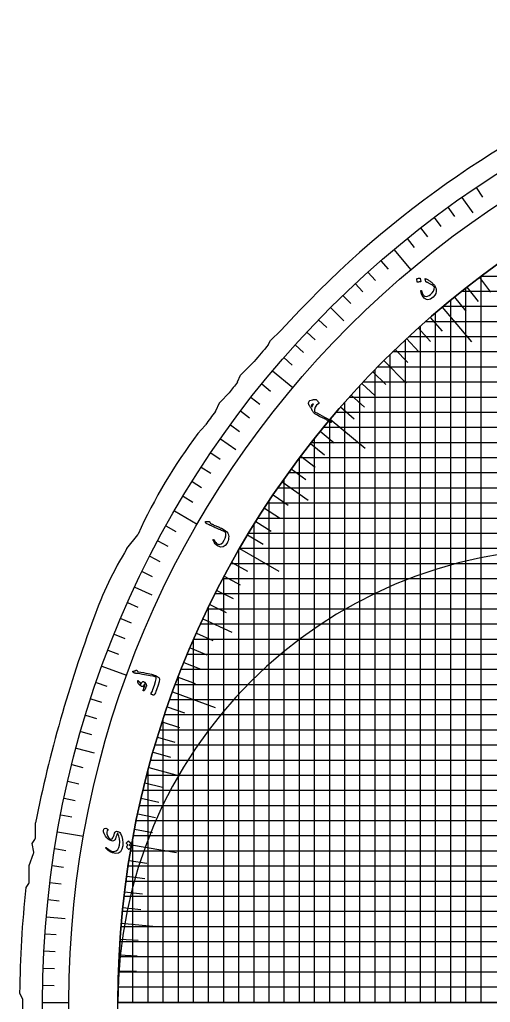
# Model space of a CAD drawing. Header units: millimetres. Extents: x -56 to 56, y -56 to 69.
# Drawn here: x -55.7 to -29.6, y 0 to 54.4 of the extents above; entities that cross this region are included whole.
import ezdxf

# ---------------------------------------------------------------- set-up
doc = ezdxf.new("R2010")
doc.units = ezdxf.units.MM
for name, color, linetype in [('CUT_OUTER', 1, 'Continuous'), ('ENGRAVE', 7, 'Continuous'), ('ENGRAVE_FINE', 8, 'Continuous'), ('TEXT', 5, 'Continuous')]:
    doc.layers.add(name, color=color, linetype=linetype)

msp = doc.modelspace()

# ---------------------------------------------------------------- linework, layer by layer
at = {"layer": 'CUT_OUTER'}
for points in [[(-41.9069, 36.3872), (-41.7885, 36.6243), (-41.7869, 36.6271), (-41.7847, 36.6295), (-41.2086, 37.1762)], [(-43.6044, 34.3349), (-43.4463, 34.7042), (-43.4447, 34.7074), (-43.4423, 34.71), (-42.7057, 35.4466), (-42.6852, 35.4714)], [(-44.8355, 32.7109), (-44.5805, 33.2209), (-44.5785, 33.2244), (-44.5759, 33.2274), (-44.0761, 33.7272)], [(-45.7968, 31.4834), (-45.396, 31.9288), (-45.376, 31.9574)], [(-49.7239, 25.1131), (-49.1239, 25.8848), (-49.1163, 25.8955), (-49.1097, 25.9068)], [(-54.7874, 9.1014), (-54.7874, 9.924), (-54.7871, 9.9284)], [(-54.8811, 8.3102), (-54.9611, 8.791), (-54.9615, 8.7945), (-54.9597, 8.7975), (-54.8126, 9.0181)], [(-55.1359, 6.6584), (-55.1359, 7.5696), (-55.1358, 7.5729), (-55.1347, 7.5761), (-54.8886, 8.233)], [(-55.3105, 6.3514), (-55.3085, 6.3547), (-55.1612, 6.575)], [(-55.4994, 0.1853), (-55.6581, 0.5021), (-55.6596, 0.5056)]]:
    msp.add_lwpolyline(points, dxfattribs=at)
for centre, radius, start, end in [((-0.006, 0.0084), 55.4896, 112.65129, 137.94724), ((-1.8738, 1.5766), 53.0512, 138.99162, 140.28967), ((-8.829, 6.8566), 44.3213, 141.68547, 142.67997), ((-1.8533, 1.3138), 53.2283, 143.85307, 144.85125), ((-22.3694, 13.7936), 29.356, 142.94401, 155.62976), ((-32.8941, 14.7182), 19.7812, 148.29857, 160.64091), ((17.1945, -4.4303), 73.3998, 159.499528, 168.718891), ((-54.9374, 9.1014), 0.15, 326.30993, 360), ((-55.0353, 8.2862), 0.1561, 340.05502, 8.84656), ((-55.2859, 6.6584), 0.15, 326.2258, 0), ((0.2132, 0.1023), 55.8742, 173.57855, 179.58641), ((0.0001, -0.0002), 55.4998, 179.8085, 0.29907)]:
    msp.add_arc(centre, radius, start, end, dxfattribs=at)
at = {"layer": 'ENGRAVE'}
for points in [[(-31.1968, 44.5537), (-30.5999, 43.7012)], [(-34.9612, 41.6652), (-34.0248, 40.5491)], [(-38.4595, 38.4595), (-37.7237, 37.7237)], [(-32.2856, 38.4765), (-30.6713, 36.5527)], [(0, 37.6706), (-33.2224, 37.6706)], [(-33.485, 0), (-33.485, 37.4374)], [(-35.5162, 35.5162), (-34.2731, 34.2731)], [(-41.6652, 34.9612), (-40.5491, 34.0248)], [(-37.6706, 0), (-37.6706, 33.2224)], [(0, 33.485), (-37.4374, 33.485)], [(-38.4765, 32.2856), (-36.5527, 30.6713)], [(-44.5537, 31.1968), (-43.7012, 30.5999)], [(0, 29.2994), (-40.7964, 29.2994)], [(-41.144, 28.8093), (-39.7039, 27.801)], [(-41.8563, 0), (-41.8563, 27.7643)], [(-47.1031, 27.195), (-45.8414, 26.4666)], [(0, 25.1137), (-43.4983, 25.1137)], [(-43.4983, 25.1137), (-41.3234, 23.8581)], [(-49.2941, 22.9862), (-48.351, 22.5464)], [(-45.5216, 21.2271), (-43.9283, 20.4841)], [(0, 20.9281), (-45.6598, 20.9281)], [(-46.0419, 0), (-46.0419, 20.0736)], [(-51.1099, 18.6025), (-49.7409, 18.1042)], [(-47.1984, 17.1788), (-44.8385, 16.3199)], [(0, 16.7425), (-47.3549, 16.7425)], [(-52.5367, 14.0772), (-51.5315, 13.8078)], [(0, 12.5569), (-48.6326, 12.5569)], [(-48.516, 12.9998), (-46.818, 12.5448)], [(-53.5637, 9.4447), (-52.129, 9.1917)], [(-49.4644, 8.7219), (-46.9912, 8.2858)], [(0, 8.3712), (-49.525, 8.3712)], [(-54.183, 4.7404), (-53.1464, 4.6497)], [(-50.0364, 4.3776), (-48.2851, 4.2244)], [(0, 4.1856), (-50.0528, 4.1856)], [(-54.39, 0), (-52.9331, 0)], [(-50.2275, 0), (50.2275, 0)], [(0, 0), (-50.2275, 0)], [(0, 0), (-50.2275, 0)], [(-50.2275, 0), (-47.7161, 0)]]:
    msp.add_lwpolyline(points, dxfattribs=at)
for radius in [54.39, 54.39, 52.9331, 50.2275, 50.2275]:
    msp.add_circle((0, 0), radius, dxfattribs=at)
for centre, radius, start in [((0, 0), 50.2275, 90), ((-25.1137, 0), 25.1137, 0)]:
    msp.add_arc(centre, radius, start, 180, dxfattribs=at)
at = {"layer": 'ENGRAVE_FINE'}
for points in [[(-30.4145, 45.0914), (-30.0654, 44.5737)], [(-31.9696, 44.0024), (-31.6026, 43.4973)], [(-32.7327, 43.4378), (-32.357, 42.9391)], [(-33.4858, 42.8599), (-33.1014, 42.3679)], [(-34.2287, 42.269), (-33.8358, 41.7837)], [(-35.6831, 41.0487), (-35.2734, 40.5774)], [(-36.394, 40.4196), (-35.9762, 39.9556)], [(-37.0939, 39.7783), (-36.6681, 39.3217)], [(-30.2277, 40.1135), (-29.6231, 39.3112)], [(-30.1365, 0), (-30.1365, 40.182)], [(0, 40.182), (-30.1365, 40.182)], [(0, 39.3449), (-31.2215, 39.3449)], [(-30.9736, 0), (-30.9736, 39.5403)], [(-30.9231, 39.5798), (-30.3047, 38.7882)], [(-37.7825, 39.1249), (-37.3487, 38.6758)], [(-31.8107, 0), (-31.8107, 38.87)], [(-31.6092, 39.0341), (-30.977, 38.2534)], [(-32.6479, 0), (-32.6479, 38.1696)], [(0, 38.5078), (-32.2483, 38.5078)], [(-39.1249, 37.7825), (-38.6758, 37.3487)], [(-32.9522, 37.9072), (-32.2932, 37.149)], [(-39.7783, 37.0939), (-39.3217, 36.6681)], [(-33.6088, 37.3263), (-32.9366, 36.5798)], [(-34.3221, 0), (-34.3221, 36.6714)], [(-34.2551, 36.7341), (-33.57, 35.9994)], [(0, 36.8335), (-34.1481, 36.8335)], [(-40.4196, 36.394), (-39.9556, 35.9762)], [(0, 35.9964), (-35.0295, 35.9964)], [(-34.891, 36.1306), (-34.1931, 35.408)], [(-41.0487, 35.6831), (-40.5774, 35.2734)], [(-35.1593, 0), (-35.1593, 35.8696)], [(-36.1306, 34.891), (-35.408, 34.1931)], [(-35.9964, 0), (-35.9964, 35.0295)], [(0, 35.1593), (-35.8696, 35.1593)], [(0, 34.3221), (-36.6714, 34.3221)], [(-42.269, 34.2287), (-41.7837, 33.8358)], [(-36.8335, 0), (-36.8335, 34.1481)], [(-36.7341, 34.2551), (-35.9994, 33.57)], [(-42.8599, 33.4858), (-42.3679, 33.1014)], [(-37.3263, 33.6088), (-36.5798, 32.9366)], [(-43.4378, 32.7327), (-42.9391, 32.357)], [(0, 32.6479), (-38.1696, 32.6479)], [(-37.9072, 32.9522), (-37.149, 32.2932)], [(-38.5078, 0), (-38.5078, 32.2483)], [(-44.0024, 31.9696), (-43.4973, 31.6026)], [(-39.0341, 31.6092), (-38.2534, 30.977)], [(0, 31.8107), (-38.87, 31.8107)], [(-39.3449, 0), (-39.3449, 31.2215)], [(-39.5798, 30.9231), (-38.7882, 30.3047)], [(0, 30.9736), (-39.5403, 30.9736)], [(-45.0914, 30.4145), (-44.5737, 30.0654)], [(0, 30.1365), (-40.182, 30.1365)], [(-40.182, 0), (-40.182, 30.1365)], [(-40.1135, 30.2277), (-39.3112, 29.6231)], [(-45.6153, 29.6229), (-45.0916, 29.2829)], [(-40.6349, 29.523), (-39.8222, 28.9325)], [(-41.0191, 0), (-41.0191, 28.9868)], [(-46.1253, 28.8223), (-45.5958, 28.4914)], [(0, 28.4622), (-41.3848, 28.4622)], [(-46.6213, 28.0129), (-46.0861, 27.6913)], [(-41.6405, 28.0869), (-40.8077, 27.5251)], [(-42.1243, 27.3559), (-41.2818, 26.8087)], [(0, 27.6251), (-41.9482, 27.6251)], [(0, 26.788), (-42.4877, 26.788)], [(-47.5706, 26.3688), (-47.0245, 26.0661)], [(-42.6934, 0), (-42.6934, 26.459)], [(-42.5953, 26.6165), (-41.7434, 26.0842)], [(-43.0534, 25.8691), (-42.1923, 25.3517)], [(0, 25.9509), (-43.0041, 25.9509)], [(-48.0235, 25.5346), (-47.4722, 25.2414)], [(-43.5305, 0), (-43.5305, 25.0579)], [(-48.4618, 24.6925), (-47.9055, 24.4091)], [(0, 24.2766), (-43.971, 24.2766)], [(-43.93, 24.3508), (-43.0514, 23.8638)], [(-48.8854, 23.843), (-48.3242, 23.5693)], [(0, 23.4395), (-44.4229, 23.4395)], [(-44.3676, 0), (-44.3676, 23.5439)], [(-44.3483, 23.5804), (-43.4613, 23.1088)], [(0, 22.6024), (-44.8546, 22.6024)], [(-44.753, 22.8028), (-43.858, 22.3468)], [(-49.6877, 22.1224), (-49.1173, 21.8684)], [(0, 21.7652), (-45.2667, 21.7652)], [(-45.2047, 0), (-45.2047, 21.8937)], [(-45.1442, 22.0183), (-44.2413, 21.5779)], [(-50.0663, 21.2519), (-49.4915, 21.0079)], [(-50.4295, 20.3749), (-49.8506, 20.141)], [(-45.8851, 20.4294), (-44.9674, 20.0208)], [(-46.2347, 19.6254), (-45.31, 19.2329)], [(0, 20.091), (-46.0343, 20.091)], [(-50.7774, 19.4916), (-50.1945, 19.2679)], [(0, 19.2539), (-46.3906, 19.2539)], [(-46.5701, 18.8156), (-45.6387, 18.4392)], [(-46.8914, 17.9999), (-45.9536, 17.6399)], [(-46.879, 0), (-46.879, 18.0322)], [(0, 18.4167), (-46.7293, 18.4167)], [(-51.4268, 17.7077), (-50.8364, 17.5044)], [(0, 17.5796), (-47.0506, 17.5796)], [(-51.728, 16.8074), (-51.1341, 16.6145)], [(-47.491, 16.3525), (-46.5412, 16.0254)], [(-52.0134, 15.9021), (-51.4163, 15.7195)], [(0, 15.9054), (-47.6426, 15.9054)], [(-47.7692, 15.5212), (-46.8138, 15.2107)], [(-47.7161, 0), (-47.7161, 15.6835)], [(-52.283, 14.9919), (-51.6828, 14.8198)], [(0, 15.0683), (-47.914, 15.0683)], [(0, 14.2311), (-48.1693, 14.2311)], [(-48.0328, 14.6851), (-47.0721, 14.3914)], [(-48.2818, 13.8446), (-47.3161, 13.5677)], [(-52.7744, 13.1581), (-52.1686, 13.0071)], [(0, 13.394), (-48.4087, 13.394)], [(-48.5533, 0), (-48.5533, 12.8602)], [(-52.996, 12.2351), (-52.3876, 12.0946)], [(-48.7355, 12.1511), (-47.7608, 11.9081)], [(0, 11.7197), (-48.8411, 11.7197)], [(-53.2014, 11.3083), (-52.5907, 11.1785)], [(0, 10.8826), (-49.0344, 10.8826)], [(-48.9402, 11.2987), (-47.9614, 11.0728)], [(-53.3907, 10.3781), (-52.7778, 10.259)], [(-49.1299, 10.4429), (-48.1473, 10.234)], [(0, 10.0455), (-49.2127, 10.0455)], [(-49.3047, 9.5839), (-48.3186, 9.3922)], [(-49.3904, 0), (-49.3904, 9.132)], [(0, 9.2084), (-49.3762, 9.2084)], [(-53.7204, 8.5085), (-53.1037, 8.4108)], [(-49.6091, 7.8573), (-48.6169, 7.7002)], [(-53.8607, 7.5696), (-53.2424, 7.4827)], [(0, 7.5341), (-49.6592, 7.5341)], [(-53.9846, 6.6285), (-53.3649, 6.5524)], [(0, 6.697), (-49.779, 6.697)], [(-49.7387, 6.9903), (-48.7439, 6.8505)], [(-49.8531, 6.1212), (-48.856, 5.9988)], [(-54.092, 5.6853), (-53.4711, 5.62)], [(0, 5.8599), (-49.8845, 5.8599)], [(0, 5.0228), (-49.9757, 5.0228)], [(-49.9523, 5.2502), (-48.9533, 5.1452)], [(-54.2575, 3.7941), (-53.6347, 3.7505)], [(0, 3.3485), (-50.1158, 3.3485)], [(-50.1051, 3.5037), (-49.103, 3.4336)], [(-54.3155, 2.8466), (-53.6919, 2.8139)], [(0, 2.5114), (-50.1647, 2.5114)], [(-50.1587, 2.6287), (-49.1555, 2.5761)], [(-54.3569, 1.8982), (-53.7329, 1.8764)], [(0, 1.6743), (-50.1996, 1.6743)], [(-50.1969, 1.7529), (-49.193, 1.7179)], [(-54.3817, 0.9492), (-53.7574, 0.9383)], [(0, 0.8371), (-50.2205, 0.8371)], [(-50.2199, 0.8766), (-49.2155, 0.8591)]]:
    msp.add_lwpolyline(points, dxfattribs=at)
at = {"layer": 'TEXT'}
for points in [[(-33.6863, 40.0411), (-33.6859, 40.0447), (-33.6842, 40.0481), (-33.681, 40.0514), (-33.6764, 40.0547), (-33.6359, 40.0681), (-33.5949, 40.0773), (-33.5534, 40.0823), (-33.5115, 40.083), (-33.5065, 40.082), (-33.5028, 40.0798), (-33.5005, 40.0765), (-33.4996, 40.072), (-33.475, 39.8939), (-33.4753, 39.8888), (-33.4783, 39.8852), (-33.4838, 39.8831), (-33.4918, 39.8824), (-33.4987, 39.8818), (-33.5095, 39.8806), (-33.5241, 39.8788), (-33.5425, 39.8765), (-33.5649, 39.8733), (-33.5915, 39.8693), (-33.6223, 39.8643), (-33.6573, 39.8583), (-33.6624, 39.858), (-33.6659, 39.859), (-33.6678, 39.8613), (-33.6682, 39.8649)], [(-33.2049, 40.0513), (-33.1702, 40.036), (-33.135, 40.0193), (-33.0993, 40.0011), (-33.0629, 39.9814), (-33.0261, 39.9598), (-32.9888, 39.936), (-32.951, 39.91), (-32.9127, 39.8818), (-32.8758, 39.8527), (-32.8409, 39.8225), (-32.808, 39.7911), (-32.777, 39.7585), (-32.748, 39.7247), (-32.7208, 39.6895), (-32.6954, 39.653), (-32.6719, 39.6152), (-32.6499, 39.5732), (-32.6328, 39.5317), (-32.6206, 39.4908), (-32.6134, 39.4503), (-32.6142, 39.3437), (-32.6438, 39.2382), (-32.702, 39.1336), (-32.7889, 39.0299), (-32.861, 38.9661), (-32.9338, 38.9215), (-33.0074, 38.8961), (-33.0817, 38.89), (-33.1527, 38.903), (-33.2191, 38.9323), (-33.281, 38.9781), (-33.3382, 39.0403), (-33.3877, 39.1157), (-33.4251, 39.1968), (-33.4504, 39.2836), (-33.4635, 39.3761), (-33.4633, 39.3881), (-33.4607, 39.3969), (-33.4557, 39.4024), (-33.4483, 39.4048), (-33.4391, 39.4043), (-33.432, 39.3989), (-33.4269, 39.3884), (-33.4239, 39.3729), (-33.3974, 39.265), (-33.3581, 39.1808), (-33.3059, 39.1203), (-33.2411, 39.0835), (-33.1693, 39.0709), (-33.0932, 39.0828), (-33.0128, 39.1192), (-32.9281, 39.1801), (-32.8397, 39.2704), (-32.7749, 39.3677), (-32.7337, 39.4722), (-32.7161, 39.5839), (-32.7164, 39.587), (-32.7179, 39.5908), (-32.7206, 39.5953), (-32.7245, 39.6004), (-32.7587, 39.6373), (-32.8042, 39.6756), (-32.861, 39.7153), (-32.9291, 39.7564), (-32.9646, 39.776), (-32.9981, 39.7939), (-33.0295, 39.8101), (-33.0589, 39.8246), (-33.0862, 39.8372), (-33.1115, 39.8477), (-33.1348, 39.8561), (-33.156, 39.8625), (-33.1666, 39.8662), (-33.1748, 39.871), (-33.1806, 39.8768), (-33.184, 39.8836), (-33.2321, 40.0365), (-33.2333, 40.0468), (-33.2291, 40.0527), (-33.2196, 40.0542), (-33.2049, 40.0513)], [(-39.4974, 32.8236), (-39.5185, 32.8483), (-39.539, 32.8735), (-39.5588, 32.8994), (-39.578, 32.9258), (-39.5961, 32.9529), (-39.6129, 32.9807), (-39.6283, 33.0091), (-39.6423, 33.0382), (-39.6642, 33.0951), (-39.6764, 33.1452), (-39.6788, 33.1886), (-39.6715, 33.2252), (-39.6461, 33.269), (-39.603, 33.3045), (-39.5423, 33.3318), (-39.4639, 33.3506), (-39.4407, 33.3544), (-39.4174, 33.3574), (-39.3941, 33.3597), (-39.3707, 33.3613), (-39.3472, 33.3623), (-39.3235, 33.3628), (-39.2995, 33.3627), (-39.2754, 33.3621), (-39.262, 33.361), (-39.2505, 33.3581), (-39.2408, 33.3535), (-39.2329, 33.3471), (-39.2061, 33.3154), (-39.1823, 33.287), (-39.1616, 33.2618), (-39.1438, 33.2398), (-39.1293, 33.2214), (-39.1181, 33.2069), (-39.1105, 33.1963), (-39.1062, 33.1896), (-39.103, 33.1791), (-39.1035, 33.1696), (-39.1078, 33.161), (-39.116, 33.1533), (-39.2325, 33.0492), (-39.3092, 32.938), (-39.3461, 32.82), (-39.3432, 32.6955), (-39.3397, 32.684), (-39.3344, 32.6746), (-39.3274, 32.6673), (-39.3187, 32.6622), (-39.1924, 32.6028), (-39.0629, 32.5385), (-38.9302, 32.4695), (-38.7944, 32.3956), (-38.6159, 32.291), (-38.4943, 32.2074), (-38.4294, 32.1452), (-38.4212, 32.1042), (-38.4299, 32.0977), (-38.4426, 32.0974), (-38.4593, 32.1032), (-38.4799, 32.1152), (-38.5207, 32.143), (-38.5641, 32.1708), (-38.6102, 32.1985), (-38.6589, 32.2262), (-38.71, 32.254), (-38.7632, 32.2819), (-38.8186, 32.3099), (-38.8762, 32.3381), (-39.0693, 32.4327), (-39.2183, 32.5124), (-39.323, 32.5774), (-39.3835, 32.628), (-39.4081, 32.6557), (-39.4296, 32.6827), (-39.448, 32.7089), (-39.4633, 32.7343), (-39.4758, 32.7587), (-39.4856, 32.7817), (-39.4928, 32.8033), (-39.4974, 32.8236)], [(-39.4878, 32.9511), (-39.4818, 32.9703), (-39.4747, 32.9898), (-39.4665, 33.0097), (-39.4571, 33.03), (-39.4467, 33.0505), (-39.4353, 33.0712), (-39.423, 33.0921), (-39.4096, 33.1131), (-39.4522, 33.1035), (-39.4846, 33.0916), (-39.5069, 33.0773), (-39.5189, 33.0608), (-39.5254, 33.0345), (-39.5224, 33.0074), (-39.5098, 32.9796), (-39.4878, 32.9511)], [(-45.3824, 26.5836), (-45.3859, 26.5898), (-45.3873, 26.596), (-45.3867, 26.6022), (-45.3841, 26.6084), (-45.3798, 26.6135), (-45.374, 26.6167), (-45.3668, 26.6178), (-45.3582, 26.6169), (-45.3089, 26.6101), (-45.2643, 26.6075), (-45.2245, 26.6091), (-45.1895, 26.615), (-45.1776, 26.6159), (-45.167, 26.6118), (-45.1574, 26.6028), (-45.1491, 26.5888), (-45.1457, 26.5811), (-45.1423, 26.5736), (-45.1391, 26.5665), (-45.1359, 26.5598), (-45.133, 26.5535), (-45.1303, 26.5476), (-45.1279, 26.5422), (-45.1259, 26.5373), (-45.1219, 26.5288), (-45.1158, 26.5208), (-45.1077, 26.5133), (-45.0975, 26.5065), (-45.0664, 26.491), (-45.0322, 26.4746), (-44.995, 26.4572), (-44.9546, 26.439), (-44.9112, 26.4196), (-44.8649, 26.3991), (-44.8156, 26.3775), (-44.7634, 26.3547), (-44.7109, 26.3326), (-44.6617, 26.3115), (-44.6159, 26.2913), (-44.5735, 26.2721), (-44.5343, 26.2539), (-44.4981, 26.2367), (-44.4649, 26.2206), (-44.4347, 26.2055), (-44.3476, 26.1571), (-44.2704, 26.1022), (-44.2032, 26.0407), (-44.146, 25.9726), (-44.1181, 25.9229), (-44.1014, 25.8615), (-44.0957, 25.7886), (-44.1011, 25.704), (-44.1152, 25.6173), (-44.1346, 25.5396), (-44.1594, 25.4708), (-44.1897, 25.4109), (-44.2934, 25.2769), (-44.4084, 25.204), (-44.5352, 25.1923), (-44.6738, 25.242), (-44.7636, 25.3028), (-44.8419, 25.3796), (-44.9084, 25.4724), (-44.9631, 25.5814), (-44.9657, 25.5888), (-44.9662, 25.5953), (-44.9645, 25.6009), (-44.9609, 25.6056), (-44.9557, 25.6099), (-44.9506, 25.6125), (-44.9456, 25.6134), (-44.9407, 25.6126), (-44.9341, 25.6103), (-44.9284, 25.6068), (-44.9237, 25.6021), (-44.92, 25.5962), (-44.865, 25.5118), (-44.8143, 25.4465), (-44.7681, 25.4002), (-44.7264, 25.3729), (-44.6167, 25.3491), (-44.5161, 25.3747), (-44.4243, 25.4496), (-44.3411, 25.5739), (-44.2865, 25.6976), (-44.2583, 25.8136), (-44.2568, 25.9218), (-44.2819, 26.0224), (-44.3129, 26.0388), (-44.3495, 26.0572), (-44.3918, 26.0776), (-44.4398, 26.1001), (-44.4935, 26.1244), (-44.5533, 26.1507), (-44.6191, 26.1789), (-44.6909, 26.2089), (-44.7645, 26.2407), (-44.8368, 26.2722), (-44.9078, 26.3035), (-44.9775, 26.3346), (-45.0457, 26.3656), (-45.1125, 26.3966), (-45.1779, 26.4276), (-45.2418, 26.4586), (-45.3047, 26.486), (-45.3113, 26.4902), (-45.317, 26.4949), (-45.3218, 26.5), (-45.3259, 26.5055)], [(-49.3791, 18.3295), (-49.355, 18.3328), (-49.3317, 18.337), (-49.3093, 18.3421), (-49.2877, 18.348), (-49.267, 18.3549), (-49.2471, 18.363), (-49.228, 18.3721), (-49.2097, 18.3823), (-49.2004, 18.3854), (-49.1913, 18.3842), (-49.1825, 18.3787), (-49.174, 18.369), (-49.1305, 18.3135), (-49.1256, 18.3078), (-49.1214, 18.3035), (-49.1177, 18.3005), (-49.1146, 18.2988), (-48.9505, 18.2734), (-48.8027, 18.2492), (-48.6711, 18.2263), (-48.5557, 18.2048), (-48.4566, 18.1847), (-48.3741, 18.1658), (-48.3081, 18.1482), (-48.2585, 18.132), (-48.1665, 18.0975), (-48.138, 18.0849), (-48.1099, 18.0708), (-48.0822, 18.0553), (-48.0548, 18.0384), (-48.028, 18.0199), (-48.0016, 17.9998), (-47.9757, 17.9779), (-47.9503, 17.9545), (-47.9269, 17.8816), (-47.9427, 17.7464), (-47.9974, 17.5488), (-48.0901, 17.2884), (-48.1221, 17.2081), (-48.1536, 17.1345), (-48.1848, 17.0677), (-48.2156, 17.0076), (-48.2202, 17.0027), (-48.2253, 16.9999), (-48.231, 16.9991), (-48.2373, 17.0004), (-48.2669, 17.0089), (-48.2937, 17.0169), (-48.3178, 17.0242), (-48.3392, 17.031), (-48.3581, 17.0374), (-48.3747, 17.0433), (-48.3891, 17.0488), (-48.4013, 17.054), (-48.408, 17.0572), (-48.411, 17.0611), (-48.4104, 17.0655), (-48.4061, 17.0705), (-48.3772, 17.1098), (-48.3472, 17.1631), (-48.3163, 17.2303), (-48.2842, 17.3114), (-48.1958, 17.5563), (-48.1374, 17.7519), (-48.1095, 17.8983), (-48.1125, 17.9959), (-48.1697, 18.0172), (-48.278, 18.0444), (-48.4372, 18.0775), (-48.6476, 18.1162), (-48.859, 18.1531), (-49.0191, 18.1801), (-49.128, 18.1975), (-49.1856, 18.2054), (-49.2016, 18.2071), (-49.2165, 18.2086), (-49.2304, 18.2101), (-49.2432, 18.2114), (-49.255, 18.2126), (-49.2654, 18.2136), (-49.2746, 18.2145), (-49.2825, 18.2151), (-49.2994, 18.2175), (-49.3145, 18.2225), (-49.3278, 18.2302), (-49.3394, 18.2405), (-49.3973, 18.3034), (-49.401, 18.3082), (-49.403, 18.3127), (-49.4033, 18.3167), (-49.4018, 18.3204), (-49.3976, 18.3241), (-49.3924, 18.3268), (-49.3863, 18.3286), (-49.3791, 18.3295)], [(-49.129, 17.8003), (-49.1272, 17.8037), (-49.1247, 17.8063), (-49.1214, 17.8081), (-49.1173, 17.809), (-49.1141, 17.8087), (-49.1108, 17.8077), (-49.1075, 17.8063), (-49.1041, 17.8042), (-49.0187, 17.7279), (-49.0103, 17.7193), (-49.0044, 17.7114), (-49.0009, 17.7041), (-48.9999, 17.6974), (-49.0018, 17.671), (-49.0003, 17.6474), (-48.9954, 17.6266), (-48.9871, 17.6087), (-48.9812, 17.6036), (-48.9726, 17.6045), (-48.9613, 17.6115), (-48.9473, 17.6245), (-48.9398, 17.6339), (-48.9324, 17.6436), (-48.9251, 17.6539), (-48.9179, 17.6645), (-48.9108, 17.6758), (-48.9037, 17.6877), (-48.8966, 17.7003), (-48.8896, 17.7135), (-48.8521, 17.7546), (-48.8056, 17.7552), (-48.7501, 17.7154), (-48.6854, 17.6353), (-48.6683, 17.6057), (-48.6564, 17.5786), (-48.6497, 17.554), (-48.6482, 17.5318), (-48.6514, 17.5091), (-48.6601, 17.4794), (-48.6743, 17.4425), (-48.6939, 17.3984), (-48.7044, 17.3761), (-48.7152, 17.3552), (-48.7263, 17.3358), (-48.7376, 17.3177), (-48.7489, 17.301), (-48.7597, 17.2855), (-48.7701, 17.2711), (-48.7801, 17.258), (-48.7884, 17.2506), (-48.7965, 17.2461), (-48.8044, 17.2445), (-48.812, 17.2457), (-48.8191, 17.2496), (-48.8231, 17.255), (-48.8242, 17.2621), (-48.8223, 17.2708), (-48.8147, 17.2979), (-48.8056, 17.3285), (-48.7949, 17.3626), (-48.7827, 17.4001), (-48.76, 17.4702), (-48.7447, 17.5258), (-48.7369, 17.567), (-48.7367, 17.5937), (-48.7378, 17.5976), (-48.7402, 17.6004), (-48.7438, 17.6019), (-48.7485, 17.6023), (-48.7519, 17.6016), (-48.7554, 17.5994), (-48.7593, 17.5957), (-48.7635, 17.5905), (-48.7965, 17.5402), (-48.8114, 17.5195), (-48.827, 17.5028), (-48.8432, 17.4901), (-48.8602, 17.4814), (-48.8785, 17.4755), (-48.8957, 17.4743), (-48.9118, 17.4777), (-48.9267, 17.4859), (-49.0209, 17.5589), (-49.0861, 17.6356), (-49.1221, 17.7161), (-49.129, 17.8003)], [(-50.7914, 9.5466), (-50.8247, 9.4866), (-50.8389, 9.4152), (-50.8338, 9.3326), (-50.8095, 9.2389), (-50.7812, 9.1772), (-50.7438, 9.1234), (-50.6973, 9.0775), (-50.6417, 9.0394), (-50.6301, 9.0345), (-50.6176, 9.032), (-50.6041, 9.0319), (-50.5897, 9.0342), (-50.5419, 9.0579), (-50.5007, 9.1046), (-50.4659, 9.1742), (-50.4375, 9.2667), (-50.4103, 9.3582), (-50.3796, 9.4225), (-50.3455, 9.4598), (-50.308, 9.47), (-50.2357, 9.4583), (-50.1743, 9.4322), (-50.1237, 9.3917), (-50.084, 9.337), (-50.0106, 9.1733), (-49.9649, 9.0054), (-49.9466, 8.8331), (-49.9558, 8.6562), (-50.0016, 8.4691), (-50.0833, 8.337), (-50.2012, 8.2597), (-50.3558, 8.2373), (-50.4369, 8.2478), (-50.5226, 8.2737), (-50.6128, 8.315), (-50.7076, 8.3719), (-50.7334, 8.3906), (-50.7583, 8.4095), (-50.782, 8.4286), (-50.8047, 8.448), (-50.8265, 8.4677), (-50.8474, 8.4879), (-50.8674, 8.5086), (-50.8866, 8.5298), (-50.8942, 8.5408), (-50.8965, 8.5498), (-50.8935, 8.557), (-50.8852, 8.5622), (-50.8757, 8.5643), (-50.8667, 8.5637), (-50.8581, 8.5603), (-50.85, 8.5542), (-50.7326, 8.4509), (-50.6224, 8.3832), (-50.5195, 8.3507), (-50.4241, 8.3534), (-50.3171, 8.3948), (-50.2342, 8.4677), (-50.1753, 8.5722), (-50.1402, 8.7082), (-50.1233, 8.8874), (-50.1315, 9.0531), (-50.1648, 9.2055), (-50.2233, 9.3447), (-50.2288, 9.3534), (-50.2352, 9.3575), (-50.2424, 9.357), (-50.2505, 9.3518), (-50.2682, 9.3279), (-50.2875, 9.2842), (-50.3084, 9.2208), (-50.3307, 9.1377), (-50.3568, 9.0537), (-50.3885, 8.9917), (-50.4259, 8.9516), (-50.4691, 8.9335), (-50.5167, 8.93), (-50.565, 8.9353), (-50.6141, 8.9493), (-50.6639, 8.9721), (-50.7586, 9.0344), (-50.842, 9.1124), (-50.9141, 9.2064), (-50.9748, 9.3162), (-50.9886, 9.345), (-51.0001, 9.3727), (-51.0093, 9.3991), (-51.0161, 9.4244), (-51.0207, 9.4484), (-51.0233, 9.4709), (-51.0238, 9.4921), (-51.0223, 9.5119), (-51.0011, 9.5863), (-50.9595, 9.6265), (-50.8975, 9.6325), (-50.8152, 9.6044), (-50.7941, 9.591), (-50.7831, 9.5768), (-50.7822, 9.5621), (-50.7914, 9.5466)], [(-49.7531, 8.7908), (-49.7552, 8.7937), (-49.7561, 8.7973), (-49.7558, 8.8018), (-49.7544, 8.807), (-49.7437, 8.8248), (-49.7324, 8.8418), (-49.7205, 8.8581), (-49.7079, 8.8737), (-49.6945, 8.8886), (-49.6802, 8.903), (-49.665, 8.9168), (-49.6489, 8.93), (-49.6443, 8.9323), (-49.6397, 8.9329), (-49.6352, 8.9317), (-49.6308, 8.9288), (-49.4974, 8.8093), (-49.4958, 8.8064), (-49.4965, 8.8026), (-49.4994, 8.798), (-49.5044, 8.7926), (-49.5088, 8.789), (-49.515, 8.783), (-49.523, 8.7746), (-49.5329, 8.7638), (-49.5447, 8.7505), (-49.5587, 8.7346), (-49.5748, 8.716), (-49.5929, 8.6948), (-49.4892, 8.6011), (-49.4862, 8.5971), (-49.4861, 8.5926), (-49.4888, 8.5876), (-49.4945, 8.5822), (-49.4994, 8.5774), (-49.5068, 8.5699), (-49.5167, 8.5596), (-49.5292, 8.5465), (-49.5442, 8.5303), (-49.5618, 8.5108), (-49.5819, 8.4881), (-49.6047, 8.462), (-49.6082, 8.4595), (-49.6114, 8.4587), (-49.6143, 8.4595), (-49.6169, 8.4621), (-49.7449, 8.5817), (-49.7469, 8.5845), (-49.7478, 8.5882), (-49.7476, 8.5926), (-49.7462, 8.5979), (-49.738, 8.6132), (-49.729, 8.6278), (-49.7193, 8.6418), (-49.7087, 8.6552), (-49.6975, 8.668), (-49.6858, 8.6802), (-49.6735, 8.6917), (-49.6607, 8.7027)]]:
    msp.add_lwpolyline(points, close=True, dxfattribs=at)

doc.saveas('drawing.dxf')
